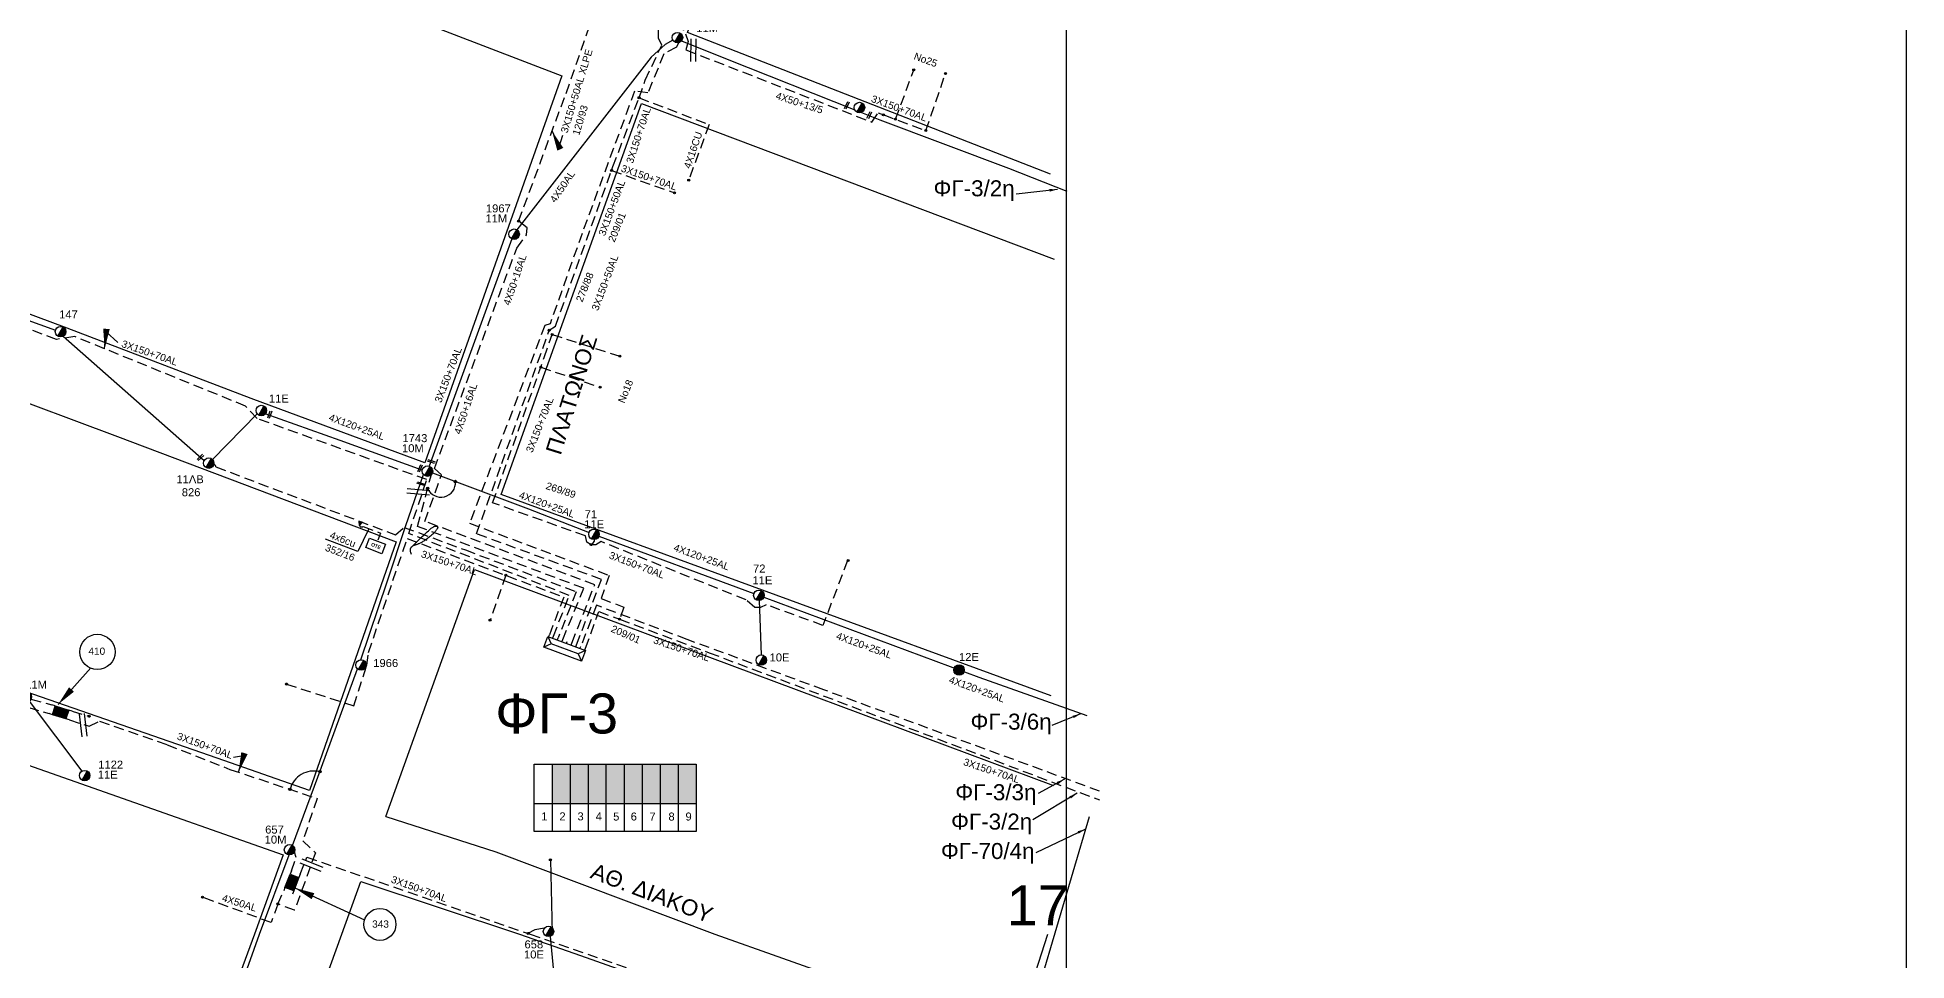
# Model space of a CAD drawing. Header units: millimetres. Extents: x 751 to 1825, y 358 to 872.
# Drawn here: x 1591.4 to 1825, y 480.7 to 596.1 of the extents above; entities that cross this region are included whole.
import ezdxf

# ---------------------------------------------------------------- set-up
doc = ezdxf.new("R2010")
doc.units = ezdxf.units.MM
doc.linetypes.add('DASHED', pattern=[19.05, 12.7, -6.35])
for name, color, linetype in [('Link Box 4 Διευθύνσεων', 7, 'Continuous'), ('Pillar OTE', 7, 'Continuous'), ('Άγνωστα', 7, 'Continuous'), ('Γέφυρες Εναέριου Δικτύου', 7, 'Continuous'), ('Γυμνά εναέρια ΧΤ (3Φ)   4x35AL', 7, 'Continuous'), ('Γυμνά εναέρια ΧΤ και ΦΟΠ (3Φ)   3x35+35+16CU', 7, 'Continuous'), ('Γυμνά εναέρια ΧΤ και ΦΟΠ (3Φ)   4x50+16AL', 7, 'Continuous'), ('Επιγραφές - Σχήματα', 7, 'Continuous'), ('Καλώδια ΧΤ   3x150+50AL', 7, 'DASHED'), ('Καλώδια ΧΤ   3x150+50AL XLPE', 7, 'DASHED'), ('Καλώδια ΧΤ   3x150+70AL', 7, 'DASHED'), ('Καλώδια ΧΤ   3x150AL+50XLPE', 7, 'DASHED'), ('Καλώδια ΧΤ   4x16AL', 7, 'DASHED'), ('Καλώδια ΧΤ   4x50AL', 7, 'DASHED'), ('Μηχανική τομή', 7, 'Continuous'), ('Στύλος Ξύλινος', 7, 'Continuous'), ('Στύλος Ξύλινος @ 1', 7, 'Continuous'), ('Στύλος ΦΜ', 7, 'Continuous'), ('Στύλος ΦΜ @ 1', 7, 'Continuous'), ('Συνδέσεις', 7, 'Continuous'), ('Συνεστραμμένα ΧΤ   4x120+25 AL', 7, 'SYN_LINE'), ('Τομή', 7, 'Continuous'), ('Υποσταθμός πόλεως', 7, 'Continuous'), ('Υπόβαθρο ΔΕΗ', 7, 'Continuous'), ('Υπόγεια καλώδια Παροχών ΧΤ   4x16CU', 7, 'DASHED'), ('Υπόγεια καλώδια Παροχών ΧΤ   4x50AL', 7, 'DASHED'), ('Υπόγεια καλώδια Παροχών ΧΤ   4x6', 7, 'DASHED')]:
    doc.layers.add(name, color=color, linetype=linetype)
doc.styles.get("Standard").update_dxf_attribs({"font": 'arial.ttf'})
doc.linetypes.add('SYN_LINE', pattern='A,0.5,-0.0001,["/\\/\\/\\/",Standard,S=0.1,R=0,X=0,Y=-0.05],-0.25', length=0.7501)
doc.dimstyles.new('ISO-25', dxfattribs={"dimtxt": 2.5, "dimasz": 2.5, "dimexe": 1.25, "dimexo": 0.625, "dimtad": 1, "dimtxsty": 'Standard', "dimcen": 2.5, "dimadec": 0, "dimazin": 0, "dimtfac": 1, "dimtmove": 0, "dimatfit": 3, "dimfxl": 1, "dimarcsym": 0})

# ---------------------------------------------------------------- blocks, each defined once
blk = doc.blocks.new('ΥΠΑΡΧΩΝ ΤΣΙΜΕΝΤΕΝΙΟΣ ΣΤΥΛΟΣ')
at = {"layer": 'Στύλος ΦΜ'}
blk.add_hatch(color=256, dxfattribs=at).paths.add_polyline_path([(-1.29, -2.28, 0.574793), (2.62, 0, 0.268822), (1.3, 2.27)])
blk.add_line((-1.29, -2.28), (1.3, 2.27), dxfattribs=at)
blk.add_circle((0, 0), 2.62, dxfattribs=at)
at = {"layer": 'Στύλος ΦΜ', "flags": 4}
for tag, p in [('ΑΡΙΘΜΟΣ', (-4.68, 8.05)), ('ΤΥΠΟΣ', (-4.91, 3.03))]:
    blk.add_attdef(tag, p, '', height=4, dxfattribs=at)
blk = doc.blocks.new('LINK BOX 4 ΑΝΑΧΩΡΗΣΕΩΝ')
at = {"layer": 'Link Box 4 Διευθύνσεων', "ltscale": 40}
blk.add_hatch(color=256, dxfattribs=at).paths.add_polyline_path([(-3.54, 0), (-3.54, -4.67), (3.54, -4.67), (3.54, 0)])
for p, q in [((-3.54, 0), (-5.33, 0)), ((5.33, 0), (3.54, 0)), ((-3.54, -4.67), (-5.33, -4.67)), ((5.33, -4.67), (3.54, -4.67))]:
    blk.add_line(p, q, dxfattribs=at)
blk.add_lwpolyline([(-3.54, -4.67), (-3.54, 0), (3.54, 0), (3.54, -4.67)], close=True, dxfattribs=at)
blk = doc.blocks.new('_ΣΥΝΔΕΣΗ')
at = {"layer": 'Συνδέσεις', "linetype": 'SYN_LINE', "ltscale": 40}
blk.add_hatch(color=256, dxfattribs=at).paths.add_polyline_path([(0.5, -0.01, 1), (-0.5, -0.01, 1)])
at = {"layer": 'Συνδέσεις'}
blk.add_circle((0, -0.01), 0.5, dxfattribs=at)
blk = doc.blocks.new('ΥΠΑΡΧΩΝ ΞΥΛΙΝΟΣ ΣΤΥΛΟΣ')
at = {"layer": 'Στύλος Ξύλινος'}
h = blk.add_hatch(color=256, dxfattribs=at)
h.paths.add_polyline_path([(-2.62, 0, 0.270008), (-1.29, -2.28), (1.3, 2.27, 0.576266)])
h.paths.add_polyline_path([(-1.29, -2.28, 0.574793), (2.62, 0, 0.268822), (1.3, 2.27)])
blk.add_line((-1.29, -2.28), (1.3, 2.27), dxfattribs=at)
blk.add_circle((0, 0), 2.62, dxfattribs=at)
at = {"layer": 'Στύλος Ξύλινος', "flags": 4}
for tag, p in [('ΑΡΙΘΜΟΣ', (-4.91, 8.6)), ('ΤΥΠΟΣ', (-4.85, 3.39))]:
    blk.add_attdef(tag, p, '', height=4, dxfattribs=at)
blk = doc.blocks.new('ΤΟΜΗ')
at = {"layer": 'Τομή', "ltscale": 40}
for p, q in [((-5.68, 0), (5.68, 0)), ((5.68, -2.33), (-5.68, -2.33))]:
    blk.add_line(p, q, dxfattribs=at)
blk = doc.blocks.new('ΜΗΧΑΝΙΚΗ ΤΟΜΗ')
at = {"layer": 'Μηχανική τομή', "ltscale": 40}
for p, q in [((-1.89, 0.78), (1.89, 0.78)), ((1.89, 0), (-1.89, 0))]:
    blk.add_line(p, q, dxfattribs=at)
blk = doc.blocks.new('ΥΠΟΣΤΑΘΜΟΣ ΠΟΛΕΩΣ 9 ΑΝΑΧΩΡΗΣΕΩΝ')
at = {"layer": 'Υποσταθμός πόλεως', "ltscale": 40}
for p, q in [((-9.63, -2.82), (-9.63, -4)), ((-7.12, -2.82), (-7.12, -4)), ((-4.84, -2.82), (-4.84, -4)), ((-2.36, -2.82), (-2.36, -4)), ((0.09, -2.82), (0.09, -4)), ((2.55, -2.82), (2.55, -4)), ((5.02, -2.82), (5.02, -4)), ((7.48, -2.82), (7.48, -4)), ((9.61, -2.82), (9.61, -4))]:
    blk.add_line(p, q, dxfattribs=at)
blk.add_lwpolyline([(-10.02, 2.82), (10.02, 2.82), (10.02, -2.82), (-10.02, -2.82)], close=True, dxfattribs=at)
for points in [[(-7.21, 0), (-10.02, 2.82)], [(-10.02, -2.82), (-7.21, 0)], [(-7.21, 0), (7.21, 0)], [(7.21, 0), (10.02, 2.82)], [(10.02, -2.82), (7.21, 0)]]:
    blk.add_lwpolyline(points, dxfattribs=at)
at = {"layer": 'Υποσταθμός πόλεως', "linetype": 'SYN_LINE', "ltscale": 40, "flags": 1}
for tag, p in [('ΜΕΤΑΣΧΗΜΑΤΙΣΜΟΣ', (10.79, 1.71)), ('ΙΣΧΥΣ', (10.77, -1.08)), ('ΑΡΙΘΜΟΣ', (10.89, -3.8))]:
    blk.add_attdef(tag, p, '', height=1.8, dxfattribs=at)
blk = doc.blocks.new('PILLAR ΟΤΕ')
at = {"layer": 'Pillar OTE', "ltscale": 40}
blk.add_lwpolyline([(-3.31, 2.02), (3.39, 2.02), (3.39, -1.99), (-3.31, -1.99)], close=True, dxfattribs=at)
at = {"layer": 'Pillar OTE', "insert": (-1.81, 0.71), "char_height": 1.3575, "width": 109.961, "attachment_point": 1}
blk.add_mtext('{\\fArial|b1|i0|c161|p34;OTE}', dxfattribs=at)

msp = doc.modelspace()

# ---------------------------------------------------------------- hatches: boundary and pattern name
at = {"layer": 'Pillar OTE', "ltscale": 40}
h = msp.add_hatch(color=256, dxfattribs=at)
h.dxf.hatch_style = 1
h.paths.add_polyline_path([(1631.59, 535.67), (1631.63, 535.13), (1632.03, 535.51)])
at = {"layer": 'Καλώδια ΧΤ   3x150+50AL XLPE', "linetype": 'DASHED', "ltscale": 0.1}
h = msp.add_hatch(color=30, dxfattribs=at)
h.dxf.hatch_style = 1
h.paths.add_polyline_path([(1657.98, 500.37), (1657.98, 505.28), (1655.73, 505.28), (1655.73, 500.37)])
h = msp.add_hatch(color=62, dxfattribs=at)
h.dxf.hatch_style = 1
h.paths.add_polyline_path([(1657.98, 500.37), (1660.23, 500.37), (1660.23, 505.28), (1657.98, 505.28)])
h = msp.add_hatch(color=6, dxfattribs=at)
h.dxf.hatch_style = 1
h.paths.add_polyline_path([(1662.48, 505.28), (1660.23, 505.28), (1660.23, 500.37), (1662.48, 500.37)])
h = msp.add_hatch(color=1, dxfattribs=at)
h.dxf.hatch_style = 1
h.paths.add_polyline_path([(1662.48, 500.37), (1664.73, 500.37), (1664.73, 505.28), (1662.48, 505.28)])
h = msp.add_hatch(color=27, dxfattribs=at)
h.dxf.hatch_style = 1
h.paths.add_polyline_path([(1666.98, 505.28), (1664.73, 505.28), (1664.73, 500.37), (1666.98, 500.37)])
h = msp.add_hatch(color=173, dxfattribs=at)
h.dxf.hatch_style = 1
h.paths.add_polyline_path([(1669.23, 505.28), (1666.98, 505.28), (1666.98, 500.37), (1669.23, 500.37)])
h = msp.add_hatch(color=2, dxfattribs=at)
h.dxf.hatch_style = 1
h.paths.add_polyline_path([(1669.23, 500.37), (1671.48, 500.37), (1671.48, 505.28), (1669.23, 505.28)])
h = msp.add_hatch(color=85, dxfattribs=at)
h.dxf.hatch_style = 1
h.paths.add_polyline_path([(1671.48, 500.37), (1673.73, 500.37), (1673.73, 505.28), (1671.48, 505.28)])

# ---------------------------------------------------------------- linework, layer by layer
at = {"layer": 'Pillar OTE', "ltscale": 40}
msp.add_lwpolyline([(1632.03, 535.51), (1631.63, 535.13), (1631.59, 535.67), (1632.03, 535.51)], dxfattribs=at)
at = {"layer": 'Άγνωστα', "color": 85, "linetype": 'DASHED', "ltscale": 0.1}
for points in [[(1672.21, 599.68), (1671.54, 598.16), (1672.41, 596.56), (1672.73, 595.61), (1672.43, 594.56), (1695.66, 585.54), (1696.46, 586.69), (1697.12, 586.45)], [(1698.65, 585.9), (1700.91, 592.05)], [(1702.44, 584.47), (1704.87, 591.59)]]:
    msp.add_lwpolyline(points, dxfattribs=at)
at = {"layer": 'Άγνωστα', "ltscale": 0.1}
msp.add_lwpolyline([(1660.61, 532.72), (1660.87, 532.94), (1661.02, 533.17), (1661.01, 533.36)], dxfattribs=at)
at = {"layer": 'Γέφυρες Εναέριου Δικτύου', "ltscale": 0.1}
for centre, radius, start, end in [((1641.83, 540.46), 1.81, 202.9914, 4.7076), ((1625.93, 501.36), 3.06, 75.431, 165.665)]:
    msp.add_arc(centre, radius, start, end, dxfattribs=at)
at = {"layer": 'Γυμνά εναέρια ΧΤ (3Φ)   4x35AL', "color": 2, "linetype": 'SYN_LINE', "ltscale": 10}
for points in [[(1655.52, 493.3), (1655.72, 484.14)], [(1655.48, 483.75), (1656.29, 475.45)]]:
    msp.add_lwpolyline(points, dxfattribs=at)
at = {"layer": 'Γυμνά εναέρια ΧΤ και ΦΟΠ (3Φ)   3x35+35+16CU', "linetype": 'Continuous', "ltscale": 80}
for points in [[(1653.48, 496.85), (1653.48, 505.28), (1673.73, 505.28), (1673.73, 496.85), (1653.48, 496.85)], [(1655.73, 505.28), (1655.73, 496.85)], [(1657.98, 505.28), (1657.98, 496.85)], [(1660.23, 505.28), (1660.23, 496.85)], [(1662.48, 496.85), (1662.48, 505.28)], [(1664.73, 505.28), (1664.73, 496.85)], [(1666.98, 505.28), (1666.98, 496.85)], [(1669.23, 505.28), (1669.23, 496.85)], [(1671.48, 505.28), (1671.48, 496.85)], [(1653.48, 500.37), (1673.73, 500.37)]]:
    msp.add_lwpolyline(points, dxfattribs=at)
at = {"layer": 'Γυμνά εναέρια ΧΤ και ΦΟΠ (3Φ)   4x50+16AL', "color": 2, "linetype": 'DASHED', "ltscale": 0.1}
msp.add_lwpolyline([(1641.01, 542.23), (1651.31, 569.79), (1652.53, 571.46), (1652.6, 572.32), (1651.53, 573.15)], dxfattribs=at)
at = {"layer": 'Γυμνά εναέρια ΧΤ και ΦΟΠ (3Φ)   4x50+16AL', "color": 5, "ltscale": 0.1}
msp.add_lwpolyline([(1722.85, 498.68), (1712.62, 464.1)], dxfattribs=at)
at = {"layer": 'Επιγραφές - Σχήματα', "ltscale": 0.1}
msp.add_lwpolyline([(1720, 856.45), (751.91, 856.45), (751.91, 369.88), (1720, 369.88)], close=True, dxfattribs=at)
for points in [[(1720, 369.88), (1825, 369.88), (1825, 856.45), (1720, 856.45)], [(1638.4, 532.67), (1638.7, 532.96), (1638.99, 533.23), (1639.25, 533.49), (1639.49, 533.72), (1639.72, 533.94), (1639.92, 534.14), (1640.1, 534.31), (1640.26, 534.45), (1640.39, 534.58), (1640.51, 534.68), (1640.61, 534.76), (1640.7, 534.82), (1640.77, 534.88), (1640.84, 534.91), (1640.9, 534.94), (1640.95, 534.97), (1641, 534.99), (1641.05, 535.01), (1641.1, 535.02), (1641.15, 535.03), (1641.2, 535.04), (1641.24, 535.04), (1641.28, 535.04), (1641.31, 535.03), (1641.34, 535.02), (1641.37, 535), (1641.39, 534.98), (1641.41, 534.96), (1641.42, 534.92), (1641.42, 534.89), (1641.42, 534.85), (1641.41, 534.8), (1641.39, 534.75), (1641.36, 534.7), (1641.33, 534.64), (1641.29, 534.57), (1641.24, 534.51), (1641.18, 534.44), (1641.12, 534.36), (1641.05, 534.28), (1640.97, 534.2), (1640.89, 534.12), (1640.8, 534.03), (1640.71, 533.94), (1640.61, 533.86), (1640.51, 533.77), (1640.41, 533.68), (1640.31, 533.6), (1640.2, 533.52), (1640.09, 533.44), (1639.99, 533.36), (1639.88, 533.29), (1639.77, 533.22), (1639.67, 533.16), (1639.57, 533.1), (1639.48, 533.04), (1639.38, 532.99), (1639.3, 532.95), (1639.22, 532.9), (1639.14, 532.87), (1639.06, 532.83), (1638.99, 532.8), (1638.93, 532.77), (1638.86, 532.75), (1638.8, 532.73), (1638.75, 532.71), (1638.69, 532.69), (1638.64, 532.68), (1638.59, 532.66), (1638.55, 532.64), (1638.5, 532.63), (1638.46, 532.61), (1638.41, 532.59), (1638.37, 532.57), (1638.33, 532.55), (1638.3, 532.53), (1638.26, 532.51), (1638.23, 532.48), (1638.19, 532.46), (1638.16, 532.43), (1638.13, 532.4), (1638.1, 532.37), (1638.08, 532.34), (1638.05, 532.31), (1638.03, 532.27), (1638.01, 532.23), (1638, 532.2), (1637.98, 532.16), (1637.97, 532.11), (1637.97, 532.06), (1637.97, 532.01), (1637.98, 531.94), (1637.99, 531.87), (1638.02, 531.77), (1638.07, 531.67), (1638.12, 531.54)]]:
    msp.add_lwpolyline(points, dxfattribs=at)
for centre, radius in [((1598.9, 519.31), 2.2), ((1634.21, 485.25), 2)]:
    msp.add_circle(centre, radius, dxfattribs=at)
at = {"layer": 'Καλώδια ΧΤ   3x150+50AL', "color": 30, "linetype": 'DASHED', "ltscale": 0.1}
msp.add_lwpolyline([(1671.68, 595.76), (1671.27, 594.92), (1669.67, 594.05), (1667.7, 589.19), (1666.03, 589.41), (1659.47, 571.63), (1655.47, 560.31), (1654.82, 560.12), (1645.4, 535.4), (1662.85, 528.88), (1661.85, 526), (1664.68, 524.89), (1664.15, 523.41)], dxfattribs=at)
at = {"layer": 'Καλώδια ΧΤ   3x150+50AL', "color": 30, "linetype": 'SYN_LINE', "ltscale": 10}
for points in [[(1671.89, 595.68), (1677.59, 593.42), (1693.54, 587.08)], [(1694.37, 586.75), (1696.67, 585.84), (1712.76, 579.77), (1720.05, 576.9)]]:
    msp.add_lwpolyline(points, dxfattribs=at)
at = {"layer": 'Καλώδια ΧΤ   3x150+50AL', "color": 85, "linetype": 'DASHED', "ltscale": 0.1}
msp.add_lwpolyline([(1655.36, 559.51), (1656.13, 560.03), (1663.15, 579.48)], dxfattribs=at)
at = {"layer": 'Καλώδια ΧΤ   3x150+70AL', "color": 85, "linetype": 'DASHED', "ltscale": 0.1}
for points in [[(1663.16, 579.49), (1663.33, 579.97), (1666.58, 588.58), (1667.35, 590.78), (1669.42, 595.14), (1669.03, 596.04), (1669.03, 597.07), (1669.43, 597.89), (1670.56, 598.41), (1671.13, 600.12)], [(1663.15, 579.48), (1671.01, 576.69)], [(1658.78, 520.2), (1661.89, 528.37), (1646.28, 534.07), (1649.44, 542.88), (1655.35, 559.5)]]:
    msp.add_lwpolyline(points, dxfattribs=at)
at = {"layer": 'Καλώδια ΧΤ   3x150+70AL', "color": 87, "linetype": 'DASHED', "ltscale": 0.1}
msp.add_lwpolyline([(1697.16, 586.43), (1702.44, 584.47)], dxfattribs=at)
at = {"layer": 'Καλώδια ΧΤ   3x150+70AL', "color": 2, "linetype": 'Continuous', "ltscale": 0.1}
msp.add_lwpolyline([(1650.69, 570.93), (1640.37, 542.52)], dxfattribs=at)
at = {"layer": 'Καλώδια ΧΤ   3x150+70AL', "color": 173, "linetype": 'DASHED', "ltscale": 0.1}
for points in [[(1655.89, 521.28), (1657.87, 526.37), (1637.8, 534.12), (1640.06, 540.84), (1618.85, 548.47), (1617.42, 550.03), (1596.06, 558.72), (1593.78, 558.37), (1574.83, 565.56)], [(1584.7, 515.49), (1584.39, 514.64), (1584.85, 514.04), (1592.86, 511.59)], [(1590.59, 513.39), (1593.2, 512.71)]]:
    msp.add_lwpolyline(points, dxfattribs=at)
at = {"layer": 'Καλώδια ΧΤ   3x150+70AL', "color": 27, "linetype": 'DASHED', "ltscale": 0.1}
for points in [[(1692.65, 530.73), (1689.56, 522.62), (1682.48, 525.21), (1681.77, 524.87), (1681.07, 524.88), (1679.97, 525.82), (1661.85, 533.09), (1661.19, 532.71), (1660.61, 532.71), (1660.05, 533.04), (1659.9, 533.8), (1648.29, 537.94), (1654.74, 556.13), (1655.72, 558.98)], [(1655.72, 558.98), (1664.18, 556.27)], [(1654.31, 554.91), (1661.73, 552.37)], [(1657.05, 520.84), (1659.67, 527.26), (1649.01, 531.24), (1638.9, 534.99), (1640.63, 541.49)]]:
    msp.add_lwpolyline(points, dxfattribs=at)
at = {"layer": 'Καλώδια ΧΤ   3x150+70AL', "color": 6, "linetype": 'DASHED', "ltscale": 0.1}
msp.add_lwpolyline([(1613.43, 542.71, -0.469745), (1613.7, 542.43), (1636.13, 533.96), (1637.22, 534.88), (1644.88, 532.05), (1658.74, 526.83), (1656.47, 521.06)], format="xyb", dxfattribs=at)
at = {"layer": 'Καλώδια ΧΤ   3x150+70AL', "color": 2, "linetype": 'DASHED', "ltscale": 0.1}
for points in [[(1658.2, 520.42), (1661.04, 527.7), (1639.81, 535.62), (1641.89, 541.43), (1641.01, 542.23)], [(1624.23, 491.51), (1625.08, 493.66), (1652.97, 484.03), (1673.79, 476.8), (1688.31, 471.64), (1704.48, 466.11), (1704.81, 466.24), (1704.96, 466.71), (1705, 467.12), (1705.28, 467.39), (1705.58, 467.62), (1705.91, 467.59), (1707.86, 466.95)], [(1654.75, 484.77), (1653.57, 484.56), (1652.69, 484.13)]]:
    msp.add_lwpolyline(points, dxfattribs=at)
at = {"layer": 'Καλώδια ΧΤ   3x150+70AL', "color": 1, "linetype": 'Continuous', "ltscale": 0.1}
for points in [[(1631.82, 518.33), (1635.12, 528.05), (1637.43, 535.13), (1639.64, 541.48)], [(1623.29, 495.11), (1626.45, 503.66), (1631.41, 517.18)], [(1608.31, 453.57), (1619.17, 484.01), (1622.86, 493.93)]]:
    msp.add_lwpolyline(points, dxfattribs=at)
at = {"layer": 'Καλώδια ΧΤ   3x150+70AL', "color": 1, "linetype": 'DASHED', "ltscale": 0.1}
for points in [[(1622.51, 515.29), (1630.94, 512.57), (1632.57, 517.66), (1632.77, 519.23), (1637.61, 533.48), (1657.17, 526.16), (1655.39, 521.46), (1655.39, 521.46), (1655.39, 521.46)], [(1649.95, 528.89), (1647.96, 523.26)], [(1595.75, 511.91), (1597.88, 511.26)], [(1595.4, 510.8), (1597.86, 510.02), (1599.17, 510.67), (1607.61, 507.71), (1615.45, 504.63), (1626.35, 500.99), (1624.57, 495.7), (1626.13, 494.21), (1623.54, 487.02), (1621.45, 487.79), (1622.17, 489.46)], [(1623.14, 491.94), (1623.72, 493.63), (1623.52, 494.27), (1623.49, 494.29)]]:
    msp.add_lwpolyline(points, dxfattribs=at)
at = {"layer": 'Καλώδια ΧΤ   3x150+70AL', "color": 62, "linetype": 'DASHED', "ltscale": 0.1}
msp.add_lwpolyline([(1724.14, 501.9), (1689.66, 514.57), (1672.61, 520.86), (1661.26, 525.14), (1659.31, 520), (1659.31, 520)], dxfattribs=at)
at = {"layer": 'Καλώδια ΧΤ   3x150+70AL', "color": 30, "linetype": 'DASHED', "ltscale": 0.1}
msp.add_lwpolyline([(1659.9, 519.78), (1659.9, 519.78), (1661.55, 524.35), (1664.15, 523.41), (1675.35, 519.21), (1724.11, 500.81)], dxfattribs=at)
at = {"layer": 'Καλώδια ΧΤ   3x150AL+50XLPE', "color": 2, "linetype": 'DASHED', "ltscale": 0.1}
msp.add_lwpolyline([(1651.53, 573.15), (1657.46, 589.13), (1660.86, 598.82), (1651.77, 602.36), (1651.97, 602.88)], dxfattribs=at)
at = {"layer": 'Καλώδια ΧΤ   4x16AL', "color": 173, "linetype": 'Continuous', "ltscale": 0.1}
msp.add_lwpolyline([(1590.36, 513.14), (1596.93, 504.39)], dxfattribs=at)
at = {"layer": 'Καλώδια ΧΤ   4x50AL', "color": 2, "linetype": 'Continuous', "ltscale": 0.1}
msp.add_lwpolyline([(1670.82, 595.78), (1669.86, 595.25), (1668.1, 593.66), (1651.32, 572.08)], dxfattribs=at)
at = {"layer": 'Συνεστραμμένα ΧΤ   4x120+25 AL', "color": 6, "linetype": 'SYN_LINE', "ltscale": 10}
for points in [[(1570.11, 568.41), (1586.24, 562.2), (1593.66, 559.52)], [(1594.62, 558.77), (1612.24, 543.24)], [(1618.88, 549.06), (1613.27, 543.38)], [(1639.5, 542.02), (1629.22, 545.73), (1619.88, 549.06)]]:
    msp.add_lwpolyline(points, dxfattribs=at)
at = {"layer": 'Συνεστραμμένα ΧΤ   4x120+25 AL', "color": 27, "linetype": 'SYN_LINE', "ltscale": 10}
for points in [[(1640.76, 541.69), (1652.76, 537.19), (1660.35, 534.24)], [(1661.57, 533.78), (1680.94, 526.61)], [(1682.17, 526.16), (1709.04, 516.14), (1722.56, 511.38)]]:
    msp.add_lwpolyline(points, dxfattribs=at)
at = {"layer": 'Συνεστραμμένα ΧΤ   4x120+25 AL', "color": 27, "linetype": 'Continuous', "ltscale": 0.1}
msp.add_lwpolyline([(1681.58, 525.73), (1681.84, 518.94)], dxfattribs=at)
at = {"layer": 'Υπόβαθρο ΔΕΗ', "ltscale": 0.1}
for points in [[(1717.99, 579.02), (1672.64, 596.72), (1679.43, 615.51), (1691.31, 648.44)], [(1718.08, 513.83), (1649.37, 538.97), (1666.88, 587.88), (1718.45, 568.39)], [(1631.43, 531.87), (1627.42, 533.39)], [(1634.95, 498.72), (1646.03, 529.6), (1718.4, 502.61)], [(1634.95, 498.72), (1648.67, 494.31), (1676.05, 484.03), (1692.97, 478.04), (1713.34, 470.77), (1714.62, 474.57), (1717.69, 484.03)]]:
    msp.add_lwpolyline(points, dxfattribs=at)
for points in [[(1551.74, 631.75), (1656.95, 591.32), (1639.81, 542.94), (1618.11, 550.97), (1595.1, 559.76), (1539.21, 580.56), (1534.07, 582.56), (1551.74, 631.75)], [(1625.42, 501.99), (1613.85, 506.01), (1583.81, 516.46), (1559.69, 524.81), (1569.27, 558.25), (1601.39, 546.23), (1636.23, 533.07)], [(1618.53, 484.03), (1614.33, 472.59), (1609.6, 459.74), (1583.96, 470.08), (1565.82, 477.25), (1555.85, 481.2), (1548.65, 484.03), (1548.1, 484.24), (1557.47, 516.7), (1622.12, 493.93)], [(1651.65, 484.03), (1659.26, 481.38), (1673.16, 476.43), (1680.99, 473.66), (1692.21, 469.74), (1700.5, 466.95), (1711.41, 463.02), (1710.52, 460.07), (1706, 445.02), (1702.01, 432.12), (1699.41, 423.69), (1690.44, 427.29), (1669.54, 435.63), (1635.77, 449.05), (1619.2, 455.71), (1629.46, 484.03), (1631.83, 490.63)]]:
    msp.add_lwpolyline(points, close=True, dxfattribs=at)
at = {"layer": 'Υπόγεια καλώδια Παροχών ΧΤ   4x16CU', "color": 85, "linetype": 'DASHED', "ltscale": 0.1}
msp.add_lwpolyline([(1666.58, 588.58), (1675.34, 585.22), (1672.79, 578.28)], dxfattribs=at)
at = {"layer": 'Υπόγεια καλώδια Παροχών ΧΤ   4x50AL', "color": 1, "linetype": 'DASHED', "ltscale": 0.1}
msp.add_lwpolyline([(1621.45, 487.79), (1620.59, 485.48), (1612.03, 488.64)], dxfattribs=at)
at = {"layer": 'Υπόγεια καλώδια Παροχών ΧΤ   4x6', "color": 6, "linetype": 'DASHED', "ltscale": 0.1}
msp.add_lwpolyline([(1631.63, 535.13, 0.47143), (1632.11, 534.98), (1634.28, 534.16), (1633.94, 533.27)], format="xyb", dxfattribs=at)

# ---------------------------------------------------------------- block references
at = {"layer": 'Link Box 4 Διευθύνσεων', "ltscale": 0.1}
for p, xscale, yscale, zscale, rotation in [((1594.47, 512.31), 0.2500000000000207, 0.2500000000000207, 0.2500000000000207, 342.6668808462239), ((1622.66, 490.7), 0.2500000000000479, 0.2500000000000479, 0.2500000000000479, 68.56938928413494)]:
    msp.add_blockref('LINK BOX 4 ΑΝΑΧΩΡΗΣΕΩΝ', p, dxfattribs=dict(at, xscale=xscale, yscale=yscale, zscale=zscale, rotation=rotation))
at = {"layer": 'Pillar OTE', "xscale": 0.3204382382296722, "yscale": 0.3204382382296722, "zscale": 0.3204382382296722, "rotation": 339}
msp.add_blockref('PILLAR ΟΤΕ', (1633.67, 532.56), dxfattribs=at)
at = {"layer": 'Μηχανική τομή', "ltscale": 0.1}
for p, xscale, yscale, zscale, rotation in [((1692.64, 587.6), 0.2499999999999939, 0.2499999999999939, 0.2499999999999939, 65.53625031190522), ((1695.44, 586.36), 0.2499999999999939, 0.2499999999999939, 0.2499999999999939, 65.53625031190522), ((1620.52, 548.95), 0.2500000000000617, 0.2500000000000617, 0.2500000000000617, 71.13126903102442), ((1611.84, 543.55), 0.2500000000000461, 0.2500000000000461, 0.2500000000000461, 44.10138931708985), ((1639.3, 542.22), 0.2499999999999407, 0.2499999999999407, 0.2499999999999407, 68.1803369868874), ((1640.59, 543.02), 0.2500000000000341, 0.2500000000000341, 0.2500000000000341, 341.5806673514177), ((1639.27, 540.25), 0.2500000000000341, 0.2500000000000341, 0.2500000000000341, 341.5806673514177)]:
    msp.add_blockref('ΜΗΧΑΝΙΚΗ ΤΟΜΗ', p, dxfattribs=dict(at, xscale=xscale, yscale=yscale, zscale=zscale, rotation=rotation))
at = {"layer": 'Στύλος Ξύλινος @ 1', "ltscale": 0.1}
ref = msp.add_blockref('ΥΠΑΡΧΩΝ ΞΥΛΙΝΟΣ ΣΤΥΛΟΣ', (1706.58, 517.05), dxfattribs=dict(at, xscale=0.25, yscale=0.25, zscale=0.25))
ref.add_attrib('ΤΥΠΟΣ', '12E', (1706.57, 518.17), dxfattribs={"layer": 'Στύλος Ξύλινος', "height": 1, "flags": 4})
at = {"layer": 'Στύλος ΦΜ @ 1', "ltscale": 0.1}
ref = msp.add_blockref('ΥΠΑΡΧΩΝ ΤΣΙΜΕΝΤΕΝΙΟΣ ΣΤΥΛΟΣ', (1671.39, 596.1), dxfattribs=dict(at, xscale=0.25, yscale=0.25, zscale=0.25))
ref.add_attrib('ΤΥΠΟΣ', '901', (1673.74, 598.23), dxfattribs={"layer": 'Στύλος ΦΜ', "height": 1, "flags": 4})
ref.add_attrib('ΑΡΙΘΜΟΣ', '11M', (1673.74, 596.79), dxfattribs={"layer": 'Στύλος ΦΜ', "height": 1, "flags": 4})
at = {"layer": 'Στύλος ΦΜ @ 1', "ltscale": 0.1, "xscale": 0.25, "yscale": 0.25, "zscale": 0.25}
msp.add_blockref('ΥΠΑΡΧΩΝ ΤΣΙΜΕΝΤΕΝΙΟΣ ΣΤΥΛΟΣ', (1694.13, 587.36), dxfattribs=at)
at = {"layer": 'Στύλος ΦΜ @ 1', "ltscale": 0.1}
ref = msp.add_blockref('ΥΠΑΡΧΩΝ ΤΣΙΜΕΝΤΕΝΙΟΣ ΣΤΥΛΟΣ', (1650.97, 571.52), dxfattribs=dict(at, xscale=0.25, yscale=0.25, zscale=0.25))
ref.add_attrib('ΤΥΠΟΣ', '11M', (1647.39, 572.99), dxfattribs={"layer": 'Στύλος ΦΜ', "height": 1, "flags": 4})
ref.add_attrib('ΑΡΙΘΜΟΣ', '1967', (1647.45, 574.25), dxfattribs={"layer": 'Στύλος ΦΜ', "height": 1, "flags": 4})
ref = msp.add_blockref('ΥΠΑΡΧΩΝ ΤΣΙΜΕΝΤΕΝΙΟΣ ΣΤΥΛΟΣ', (1594.29, 559.34), dxfattribs=dict(at, xscale=0.25, yscale=0.25, zscale=0.25))
ref.add_attrib('ΤΥΠΟΣ', '147', (1594.11, 560.99), dxfattribs={"layer": 'Στύλος ΦΜ', "height": 1, "flags": 4})
ref = msp.add_blockref('ΥΠΑΡΧΩΝ ΤΣΙΜΕΝΤΕΝΙΟΣ ΣΤΥΛΟΣ', (1619.38, 549.48), dxfattribs=dict(at, xscale=0.25, yscale=0.25, zscale=0.25))
ref.add_attrib('ΤΥΠΟΣ', '11E', (1620.33, 550.48), dxfattribs={"layer": 'Στύλος ΦΜ', "height": 1, "flags": 4})
ref = msp.add_blockref('ΥΠΑΡΧΩΝ ΤΣΙΜΕΝΤΕΝΙΟΣ ΣΤΥΛΟΣ', (1640.14, 541.91), dxfattribs=dict(at, xscale=0.25, yscale=0.25, zscale=0.25))
ref.add_attrib('ΤΥΠΟΣ', '10M', (1636.96, 544.27), dxfattribs={"layer": 'Στύλος ΦΜ', "height": 1, "flags": 4})
ref.add_attrib('ΑΡΙΘΜΟΣ', '1743', (1637.02, 545.53), dxfattribs={"layer": 'Στύλος ΦΜ', "height": 1, "flags": 4})
ref = msp.add_blockref('ΥΠΑΡΧΩΝ ΤΣΙΜΕΝΤΕΝΙΟΣ ΣΤΥΛΟΣ', (1612.81, 542.91), dxfattribs=dict(at, xscale=0.25, yscale=0.25, zscale=0.25))
ref.add_attrib('ΤΥΠΟΣ', '11ΛB', (1608.77, 540.39), dxfattribs={"layer": 'Στύλος ΦΜ', "height": 1, "flags": 4})
ref.add_attrib('ΑΡΙΘΜΟΣ', '826', (1609.44, 538.77), dxfattribs={"layer": 'Στύλος ΦΜ', "height": 1, "flags": 4})
at = {"layer": 'Στύλος ΦΜ @ 1', "ltscale": 0.1, "xscale": 0.25, "yscale": 0.25, "zscale": 0.25}
msp.add_blockref('ΥΠΑΡΧΩΝ ΤΣΙΜΕΝΤΕΝΙΟΣ ΣΤΥΛΟΣ', (1660.96, 534.01), dxfattribs=at).add_auto_attribs({'ΤΥΠΟΣ': '11E', 'ΑΡΙΘΜΟΣ': '71'})
at = {"layer": 'Στύλος ΦΜ @ 1', "ltscale": 0.1}
ref = msp.add_blockref('ΥΠΑΡΧΩΝ ΤΣΙΜΕΝΤΕΝΙΟΣ ΣΤΥΛΟΣ', (1681.56, 526.38), dxfattribs=dict(at, xscale=0.25, yscale=0.25, zscale=0.25))
ref.add_attrib('ΤΥΠΟΣ', '11E', (1680.76, 527.77), dxfattribs={"layer": 'Στύλος ΦΜ', "height": 1, "flags": 4})
ref.add_attrib('ΑΡΙΘΜΟΣ', '72', (1680.83, 529.23), dxfattribs={"layer": 'Στύλος ΦΜ', "height": 1, "flags": 4})
ref = msp.add_blockref('ΥΠΑΡΧΩΝ ΤΣΙΜΕΝΤΕΝΙΟΣ ΣΤΥΛΟΣ', (1681.86, 518.29), dxfattribs=dict(at, xscale=0.25, yscale=0.25, zscale=0.25))
ref.add_attrib('ΤΥΠΟΣ', '10E', (1682.9, 518.12), dxfattribs={"layer": 'Στύλος ΦΜ', "height": 1, "flags": 4})
ref = msp.add_blockref('ΥΠΑΡΧΩΝ ΤΣΙΜΕΝΤΕΝΙΟΣ ΣΤΥΛΟΣ', (1631.85, 517.67), dxfattribs=dict(at, xscale=0.25, yscale=0.25, zscale=0.25))
ref.add_attrib('ΤΥΠΟΣ', '1966', (1633.37, 517.42), dxfattribs={"layer": 'Στύλος ΦΜ', "height": 1, "flags": 4})
ref = msp.add_blockref('ΥΠΑΡΧΩΝ ΤΣΙΜΕΝΤΕΝΙΟΣ ΣΤΥΛΟΣ', (1590.02, 513.7), dxfattribs=dict(at, xscale=0.25, yscale=0.25, zscale=0.25))
ref.add_attrib('ΤΥΠΟΣ', '11M', (1589.87, 514.73), dxfattribs={"layer": 'Στύλος ΦΜ', "height": 1, "flags": 4})
ref = msp.add_blockref('ΥΠΑΡΧΩΝ ΤΣΙΜΕΝΤΕΝΙΟΣ ΣΤΥΛΟΣ', (1597.3, 503.85), dxfattribs=dict(at, xscale=0.25, yscale=0.25, zscale=0.25))
ref.add_attrib('ΤΥΠΟΣ', '11E', (1598.94, 503.46), dxfattribs={"layer": 'Στύλος ΦΜ', "height": 1, "flags": 4})
ref.add_attrib('ΑΡΙΘΜΟΣ', '1122', (1599, 504.72), dxfattribs={"layer": 'Στύλος ΦΜ', "height": 1, "flags": 4})
ref = msp.add_blockref('ΥΠΑΡΧΩΝ ΤΣΙΜΕΝΤΕΝΙΟΣ ΣΤΥΛΟΣ', (1622.91, 494.58), dxfattribs=dict(at, xscale=0.25, yscale=0.25, zscale=0.25))
ref.add_attrib('ΤΥΠΟΣ', '10M', (1619.8, 495.35), dxfattribs={"layer": 'Στύλος ΦΜ', "height": 1, "flags": 4})
ref.add_attrib('ΑΡΙΘΜΟΣ', '657', (1619.86, 496.6), dxfattribs={"layer": 'Στύλος ΦΜ', "height": 1, "flags": 4})
ref = msp.add_blockref('ΥΠΑΡΧΩΝ ΤΣΙΜΕΝΤΕΝΙΟΣ ΣΤΥΛΟΣ', (1655.27, 484.37), dxfattribs=dict(at, xscale=0.25, yscale=0.25, zscale=0.25))
ref.add_attrib('ΤΥΠΟΣ', '10E', (1652.21, 480.99), dxfattribs={"layer": 'Στύλος ΦΜ', "height": 1, "flags": 4})
ref.add_attrib('ΑΡΙΘΜΟΣ', '658', (1652.27, 482.25), dxfattribs={"layer": 'Στύλος ΦΜ', "height": 1, "flags": 4})
at = {"layer": 'Συνδέσεις', "ltscale": 0.1, "xscale": 0.25, "yscale": 0.25, "zscale": 0.25}
for p in [(1700.91, 592.06), (1704.88, 591.6), (1666.58, 588.59), (1697.12, 586.45), (1698.65, 585.91), (1702.44, 584.49), (1663.16, 579.49), (1672.79, 578.29), (1671.02, 576.7), (1651.54, 573.16), (1655.36, 559.51), (1655.72, 558.99), (1664.19, 556.28), (1654.31, 554.92), (1661.74, 552.39), (1660.61, 532.72), (1692.71, 530.73), (1649.95, 528.9), (1647.96, 523.28), (1664.15, 523.42), (1622.52, 515.3), (1597.88, 511.26), (1655.5, 493.31), (1612.03, 488.65), (1621.45, 487.8), (1652.74, 484.13)]:
    msp.add_blockref('_ΣΥΝΔΕΣΗ', p, dxfattribs=at)
at = {"layer": 'Συνδέσεις', "xscale": 0.3, "yscale": 0.3, "zscale": 0.345700799648589}
for p in [(1640.17, 539.76), (1643.63, 540.61), (1622.96, 502.13), (1626.7, 504.33)]:
    msp.add_blockref('_ΣΥΝΔΕΣΗ', p, dxfattribs=at)
at = {"layer": 'Τομή', "ltscale": 0.1}
for p, xscale, yscale, zscale, rotation in [((1673.66, 594.52), 0.2499999999999948, 0.2499999999999948, 0.2499999999999948, 268.538955079053), ((1639.04, 539.6), 0.2499999999999774, 0.2499999999999774, 0.2499999999999774, 354.8833122180604), ((1596.82, 510.12), 0.2499999999998802, 0.2499999999998802, 0.2499999999998802, 96.40391528385014), ((1625.76, 492.93), 0.250000000000038, 0.250000000000038, 0.250000000000038, 338.4911553964413)]:
    msp.add_blockref('ΤΟΜΗ', p, dxfattribs=dict(at, xscale=xscale, yscale=yscale, zscale=zscale, rotation=rotation))
at = {"layer": 'Υποσταθμός πόλεως', "xscale": 0.2499999999998139, "yscale": 0.2499999999998139, "zscale": 0.2499999999998139, "rotation": 159.5483861330024}
msp.add_blockref('ΥΠΟΣΤΑΘΜΟΣ ΠΟΛΕΩΣ 9 ΑΝΑΧΩΡΗΣΕΩΝ', (1657.29, 519.68), dxfattribs=at)

# ---------------------------------------------------------------- texts
at = {"ltscale": 30, "char_height": 1, "width": 11.2573, "attachment_point": 1}
for s, insert in [('1', (1654.36, 499.25)), ('2', (1656.63, 499.25)), ('3', (1658.89, 499.25)), ('4', (1661.16, 499.25)), ('5', (1663.35, 499.23)), ('6', (1665.54, 499.23)), ('7', (1667.88, 499.23)), ('8', (1670.26, 499.23)), ('9', (1672.39, 499.23))]:
    msp.add_mtext(s, dxfattribs=dict(at, insert=insert))
at = {"layer": 'Άγνωστα', "ltscale": 0.1, "insert": (1683.87, 589.32), "char_height": 0.9, "width": 8.5591, "attachment_point": 1, "rotation": 341.9243}
msp.add_mtext('4X50+13/5', dxfattribs=at)
at = {"layer": 'Γυμνά εναέρια ΧΤ και ΦΟΠ (3Φ)   4x50+16AL', "color": 7, "ltscale": 0.1, "char_height": 0.9, "width": 84.1859, "attachment_point": 1, "rotation": 71.2969}
for insert in [(1649.58, 562.83), (1643.43, 546.72)]:
    msp.add_mtext('4X50+16AL', dxfattribs=dict(at, insert=insert))
at = {"layer": 'Επιγραφές - Σχήματα', "ltscale": 0.1, "char_height": 0.9, "attachment_point": 1}
for s, insert, width, rotation in [('No25', (1701.15, 594.26), 8.5591, 339.8971), ('120/93', (1658.24, 584.07), 84.1859, 73.0581), ('209/01', (1662.68, 570.78), 8.5591, 67.7357), ('278/88', (1658.66, 563.3), 8.5591, 67.7357), ('No18', (1663.91, 550.66), 8.5591, 67.7357), ('269/89', (1655.14, 540.56), 8.5591, 341.5532), ('209/01', (1663.35, 522.69), 8.5591, 336.2697)]:
    msp.add_mtext(s, dxfattribs=dict(at, insert=insert, width=width, rotation=rotation))
at = {"layer": 'Επιγραφές - Σχήματα', "ltscale": 0.1}
for s, insert, char_height, width, attachment_point in [('ΦΓ-3/2η', (1708.46, 576.96), 2, 8.5591, 5), ('410', (1597.77, 519.85), 0.9, 8.5591, 1), ('ΦΓ-3/6η', (1713.08, 510.29), 2, 8.5591, 5), ('ΦΓ-3/3η', (1711.18, 501.47), 2, 8.5591, 5), ('ΦΓ-3/2η', (1710.65, 497.8), 2, 8.5591, 5), ('ΦΓ-70/4η', (1710.16, 494.12), 2, 8.5591, 5), ('17', (1712.54, 490.13), 5, 9.6451, 1), ('343', (1633.23, 485.74), 0.9, 8.5591, 1)]:
    msp.add_mtext(s, dxfattribs=dict(at, insert=insert, char_height=char_height, width=width, attachment_point=attachment_point))
at = {"layer": 'Επιγραφές - Σχήματα', "ltscale": 0.1, "char_height": 2, "attachment_point": 5}
for s, insert, rotation in [('ΠΛΑΤΩΝΟΣ', (1658.15, 551.48), 72.6122), ('ΑΘ. ΔΙΑΚΟΥ', (1668.19, 489.16), 339.0705)]:
    msp.add_mtext(s, dxfattribs=dict(at, insert=insert, rotation=rotation))
at = {"layer": 'Επιγραφές - Σχήματα', "insert": (1648.6, 514.11), "char_height": 5, "width": 1.551, "attachment_point": 1}
msp.add_mtext('ФΓ-3', dxfattribs=at)
at = {"layer": 'Καλώδια ΧΤ   3x150+50AL', "color": 7, "linetype": 'DASHED', "ltscale": 0.1, "char_height": 0.9, "width": 84.1859, "attachment_point": 1, "rotation": 69.4269}
for insert in [(1661.48, 571.55), (1660.62, 562.2)]:
    msp.add_mtext('3X150+50AL', dxfattribs=dict(at, insert=insert))
at = {"layer": 'Καλώδια ΧΤ   3x150+70AL', "color": 7, "linetype": 'DASHED', "ltscale": 0.1, "char_height": 0.9, "width": 84.1859, "attachment_point": 1}
for insert, rotation in [((1695.82, 588.94), 339.956), ((1664.95, 580.57), 71.7596), ((1664.54, 580.24), 340.713), ((1602.12, 558.31), 340.9115), ((1641.01, 550.7), 68.9451), ((1652.41, 544.47), 68.3512), ((1639.55, 532.03), 341.5806), ((1663.06, 531.88), 339.2762), ((1668.58, 521.27), 341.5806), ((1609.06, 509.26), 339.9747), ((1707.32, 506.04), 341.5806), ((1635.82, 491.36), 339.9747)]:
    msp.add_mtext('3X150+70AL', dxfattribs=dict(at, insert=insert, rotation=rotation))
at = {"layer": 'Καλώδια ΧΤ   3x150+70AL', "color": 7, "linetype": 'DASHED', "ltscale": 0.1, "char_height": 0.9, "attachment_point": 1, "rotation": 339}
for s, insert in [('352/16', (1627.59, 532.84)), ('4x6cu', (1628.16, 534.4))]:
    msp.add_mtext_dynamic_manual_height_columns(s, width=1.8, gutter_width=12.5, heights=[0.118], dxfattribs=dict(at, insert=insert))
at = {"layer": 'Καλώδια ΧΤ   3x150AL+50XLPE', "color": 7, "linetype": 'DASHED', "ltscale": 0.1, "insert": (1656.77, 584.35), "char_height": 0.9, "width": 84.1859, "attachment_point": 1, "rotation": 73.0581}
msp.add_mtext('3X150+50AL XLPE', dxfattribs=at)
at = {"layer": 'Καλώδια ΧΤ   4x50AL', "color": 7, "linetype": 'DASHED', "ltscale": 0.1, "insert": (1655.37, 575.88), "char_height": 0.9, "width": 84.1859, "attachment_point": 1, "rotation": 55.7183}
msp.add_mtext('4X50AL', dxfattribs=at)
at = {"layer": 'Συνεστραμμένα ΧΤ   4x120+25 AL', "color": 7, "linetype": 'DASHED', "ltscale": 0.1, "char_height": 0.9, "width": 84.1859, "attachment_point": 1, "rotation": 339.9214}
for insert in [(1628.04, 549.11), (1651.8, 539.41), (1671.13, 532.84), (1691.44, 521.8), (1705.54, 516.32)]:
    msp.add_mtext('4X120+25AL', dxfattribs=dict(at, insert=insert))
at = {"layer": 'Υπόγεια καλώδια Παροχών ΧΤ   4x16CU', "color": 7, "linetype": 'DASHED', "ltscale": 0.1, "insert": (1672.14, 579.94), "char_height": 0.9, "width": 84.1859, "attachment_point": 1, "rotation": 71.2063}
msp.add_mtext('4X16CU', dxfattribs=at)
at = {"layer": 'Υπόγεια καλώδια Παροχών ΧΤ   4x50AL', "color": 7, "linetype": 'DASHED', "ltscale": 0.1, "insert": (1614.65, 489.04), "char_height": 0.9, "width": 84.1859, "attachment_point": 1, "rotation": 342.3648}
msp.add_mtext('4X50AL', dxfattribs=at)

# ---------------------------------------------------------------- leaders
at = {"layer": 'Επιγραφές - Σχήματα', "ltscale": 0.1}
for points in [[(1655.71, 584.41), (1656.61, 582.44), (1657.08, 583.91)], [(1599.8, 557.2), (1599.99, 559.3), (1601.44, 557.99)], [(1593.99, 512.75), (1598.09, 517.33)], [(1616.53, 504.27), (1617.16, 506.3), (1615.91, 506.09)], [(1623.56, 489.81), (1632.29, 485.81)]]:
    msp.add_leader(points, dimstyle='ISO-25', override={"dimgap": 0.625, "dimtad": 0}, dxfattribs=at)
at = {"layer": 'Επιγραφές - Σχήματα', "ltscale": 40}
for points, override in [([(1718.88, 577.12), (1713.72, 576.53)], {"dimasz": 1, "dimtad": 0}), ([(1632.78, 534.6), (1631.43, 531.87)], {"dimasz": 0.5, "dimtad": 0}), ([(1721.77, 511.56), (1718.16, 510.1)], {"dimasz": 1, "dimtad": 0}), ([(1719.76, 503.39), (1716.47, 501.6)], {"dimasz": 1, "dimtad": 0}), ([(1721.34, 501.64), (1715.81, 498.33)], {"dimasz": 1, "dimtad": 0}), ([(1722.37, 497.17), (1716.18, 494.19)], {"dimasz": 1, "dimtad": 0})]:
    msp.add_leader(points, dimstyle='ISO-25', override=override, dxfattribs=at)

doc.saveas('drawing.dxf')
